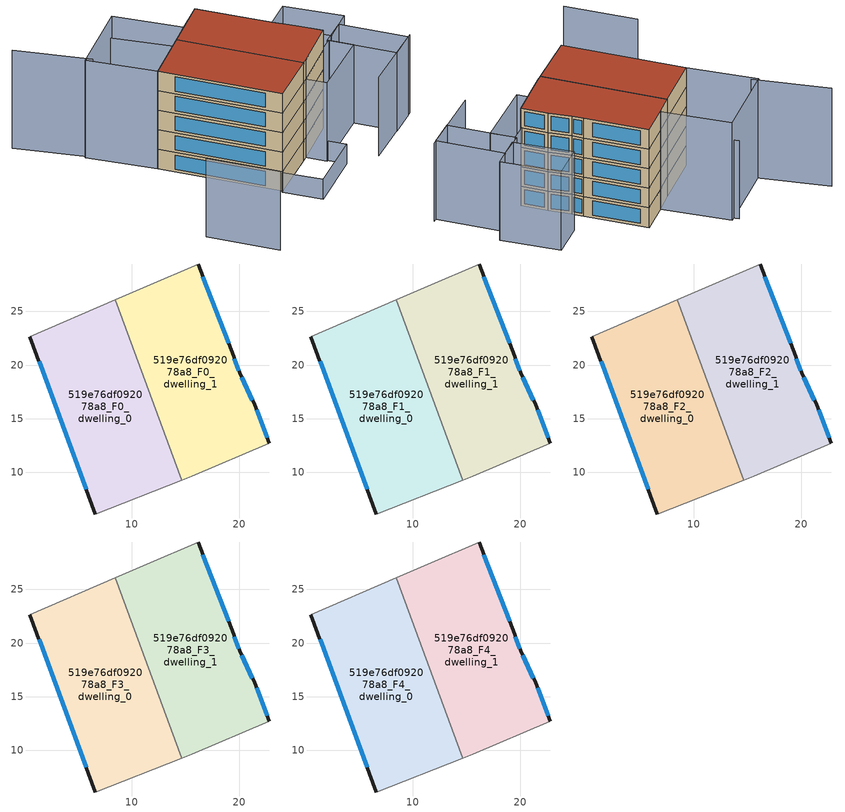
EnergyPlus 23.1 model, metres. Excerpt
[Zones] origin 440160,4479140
519e76df092078a8_F0_dwelling_0
 floor ground (EU_floor_Construction): 8.46,26.07 14.67,9.25 6.59,6.1 0.49,22.62 z0
 wall outside (EU_wall_Construction): 0.49,22.62 6.59,6.1 z0:3
 wall adiabatic (EU_wall_Construction): 6.59,6.1 14.67,9.25 / 8.46,26.07 0.49,22.62 z0:3
 wall to 519e76df092078a8_F0_dwelling_1 (EU_wall_Construction): 14.67,9.25 8.46,26.07 z0:3
 window (EU_Window_Construction): 1.34,20.33 5.74,8.39 z0.42:2.58
519e76df092078a8_F0_dwelling_1
 floor ground (EU_floor_Construction): 16.17,29.42 19.49,20.82 20.06,19.27 21.44,16.31 22.8,12.72 15.57,9.6 14.67,9.25 8.46,26.07 11.39,27.34 z0
 wall outside (EU_wall_Construction): 22.8,12.72 21.44,16.31 20.06,19.27 19.49,20.82 16.17,29.42 z0:3
 wall adiabatic (EU_wall_Construction): 14.67,9.25 15.57,9.6 22.8,12.72 / 16.17,29.42 11.39,27.34 8.46,26.07 z0:3
 window (EU_Window_Construction): 21.25,16.72 20.25,18.86 / 22.61,13.22 21.63,15.81 / 19.03,22.01 16.63,28.23 / 19.98,19.48 19.57,20.6 z0.42:2.58
519e76df092078a8_F1_dwelling_0
 floor to 519e76df092078a8_F0_dwelling_0 (EU_floor_Construction): 8.46,26.07 14.67,9.25 6.59,6.1 0.49,22.62 z3
 wall outside (EU_wall_Construction): 0.49,22.62 6.59,6.1 z3:6
 wall adiabatic (EU_wall_Construction): 6.59,6.1 14.67,9.25 / 8.46,26.07 0.49,22.62 z3:6
 wall to 519e76df092078a8_F1_dwelling_1 (EU_wall_Construction): 14.67,9.25 8.46,26.07 z3:6
 window (EU_Window_Construction): 1.34,20.33 5.74,8.39 z3.42:5.58
519e76df092078a8_F1_dwelling_1
 floor to 519e76df092078a8_F0_dwelling_1 (EU_floor_Construction): 16.17,29.42 19.49,20.82 20.06,19.27 21.44,16.31 22.8,12.72 15.57,9.6 14.67,9.25 8.46,26.07 11.39,27.34 z3
 wall outside (EU_wall_Construction): 22.8,12.72 21.44,16.31 20.06,19.27 19.49,20.82 16.17,29.42 z3:6
 wall adiabatic (EU_wall_Construction): 14.67,9.25 15.57,9.6 22.8,12.72 / 16.17,29.42 11.39,27.34 8.46,26.07 z3:6
 window (EU_Window_Construction): 21.25,16.72 20.25,18.86 / 22.61,13.22 21.63,15.81 / 19.03,22.01 16.63,28.23 / 19.98,19.48 19.57,20.6 z3.42:5.58
519e76df092078a8_F2_dwelling_0
 floor to 519e76df092078a8_F1_dwelling_0 (EU_floor_Construction): 8.46,26.07 14.67,9.25 6.59,6.1 0.49,22.62 z6
 wall outside (EU_wall_Construction): 0.49,22.62 6.59,6.1 z6:9
 wall adiabatic (EU_wall_Construction): 6.59,6.1 14.67,9.25 / 8.46,26.07 0.49,22.62 z6:9
 wall to 519e76df092078a8_F2_dwelling_1 (EU_wall_Construction): 14.67,9.25 8.46,26.07 z6:9
 window (EU_Window_Construction): 1.34,20.33 5.74,8.39 z6.42:8.58
519e76df092078a8_F2_dwelling_1
 floor to 519e76df092078a8_F1_dwelling_1 (EU_floor_Construction): 16.17,29.42 19.49,20.82 20.06,19.27 21.44,16.31 22.8,12.72 15.57,9.6 14.67,9.25 8.46,26.07 11.39,27.34 z6
 wall outside (EU_wall_Construction): 22.8,12.72 21.44,16.31 20.06,19.27 19.49,20.82 16.17,29.42 z6:9
 wall adiabatic (EU_wall_Construction): 14.67,9.25 15.57,9.6 22.8,12.72 / 16.17,29.42 11.39,27.34 8.46,26.07 z6:9
 window (EU_Window_Construction): 21.25,16.72 20.25,18.86 / 22.61,13.22 21.63,15.81 / 19.03,22.01 16.63,28.23 / 19.98,19.48 19.57,20.6 z6.42:8.58
519e76df092078a8_F3_dwelling_0
 floor to 519e76df092078a8_F2_dwelling_0 (EU_floor_Construction): 8.46,26.07 14.67,9.25 6.59,6.1 0.49,22.62 z9
 wall outside (EU_wall_Construction): 0.49,22.62 6.59,6.1 z9:12
 wall adiabatic (EU_wall_Construction): 6.59,6.1 14.67,9.25 / 8.46,26.07 0.49,22.62 z9:12
 wall to 519e76df092078a8_F3_dwelling_1 (EU_wall_Construction): 14.67,9.25 8.46,26.07 z9:12
 window (EU_Window_Construction): 1.34,20.33 5.74,8.39 z9.42:11.58
519e76df092078a8_F3_dwelling_1
 floor to 519e76df092078a8_F2_dwelling_1 (EU_floor_Construction): 16.17,29.42 19.49,20.82 20.06,19.27 21.44,16.31 22.8,12.72 15.57,9.6 14.67,9.25 8.46,26.07 11.39,27.34 z9
 wall outside (EU_wall_Construction): 22.8,12.72 21.44,16.31 20.06,19.27 19.49,20.82 16.17,29.42 z9:12
 wall adiabatic (EU_wall_Construction): 14.67,9.25 15.57,9.6 22.8,12.72 / 16.17,29.42 11.39,27.34 8.46,26.07 z9:12
 window (EU_Window_Construction): 21.25,16.72 20.25,18.86 / 22.61,13.22 21.63,15.81 / 19.03,22.01 16.63,28.23 / 19.98,19.48 19.57,20.6 z9.42:11.58
519e76df092078a8_F4_dwelling_0
 floor to 519e76df092078a8_F3_dwelling_0 (EU_floor_Construction): 8.46,26.07 14.67,9.25 6.59,6.1 0.49,22.62 z12
 wall outside (EU_wall_Construction): 0.49,22.62 6.59,6.1 z12:15
 wall adiabatic (EU_wall_Construction): 6.59,6.1 14.67,9.25 / 8.46,26.07 0.49,22.62 z12:15
 wall to 519e76df092078a8_F4_dwelling_1 (EU_wall_Construction): 14.67,9.25 8.46,26.07 z12:15
 window (EU_Window_Construction): 1.34,20.33 5.74,8.39 z12.42:14.58
 roof outside (EU_roof_Construction): 14.67,9.25 8.46,26.07 0.49,22.62 6.59,6.1 z15
519e76df092078a8_F4_dwelling_1
 floor to 519e76df092078a8_F3_dwelling_1 (EU_floor_Construction): 16.17,29.42 19.49,20.82 20.06,19.27 21.44,16.31 22.8,12.72 15.57,9.6 14.67,9.25 8.46,26.07 11.39,27.34 z12
 wall outside (EU_wall_Construction): 22.8,12.72 21.44,16.31 20.06,19.27 19.49,20.82 16.17,29.42 z12:15
 wall adiabatic (EU_wall_Construction): 14.67,9.25 15.57,9.6 22.8,12.72 / 16.17,29.42 11.39,27.34 8.46,26.07 z12:15
 window (EU_Window_Construction): 21.25,16.72 20.25,18.86 / 22.61,13.22 21.63,15.81 / 19.03,22.01 16.63,28.23 / 19.98,19.48 19.57,20.6 z12.42:14.58
 roof outside (EU_roof_Construction): 22.8,12.72 21.44,16.31 20.06,19.27 19.49,20.82 16.17,29.42 11.39,27.34 8.46,26.07 14.67,9.25 15.57,9.6 z15
shading: -9.12,6.13 -5.45,-3.58 / 11.94,26.19 6.72,37.06 / 22.02,2.42 33.25,6.49 / 25.2,13.77 26.44,10.5 / 26.44,10.5 16.5,6.73 / 16.5,6.73 15.26,10 / 15.26,10 25.2,13.77 / 29.28,15.48 32.7,6.28 / 32.7,6.28 28.56,4.74 / 28.56,4.74 25.14,13.94 / 25.14,13.94 29.28,15.48 / 26.38,14.26 23.11,22.2 / 23.11,22.2 28.21,24.3 / 28.21,24.3 31.48,16.36 / 31.48,16.36 26.38,14.26 z0:12; -2.71,31.25 -7.76,40.94 / 11.6,27.43 0.49,22.62 / 0.49,22.62 -3.49,31.82 / -3.49,31.82 7.61,36.63 / 7.61,36.63 11.6,27.43 z0:15; 6.42,6.03 15.57,9.6 / 15.57,9.6 17.64,4.29 / 17.64,4.29 8.49,0.72 / 8.49,0.72 6.42,6.03 z0:3
[Building]
EU S2 Campaign: North Axis=0; Terrain=City; Solar Distribution=FullExterior
[Site:Location]
Madrid: Latitude=40.5; Longitude=-3.5; Time Zone=1; Elevation=609
[SizingPeriod:WeatherFileDays]
AnnualSizingPeriod: Begin Month=1; Begin Day of Month=1; End Month=12; End Day of Month=31; Day of Week for Start Day=Monday; Use Weather File Daylight Saving Period=No; Use Weather File Rain and Snow Indicators=No
[MATERIAL]
EU_InternalMass_Material: Roughness=MediumRough; Thickness=0.1; Conductivity=1; Density=1800; Specific Heat=900; Thermal Absorptance=0.9; Solar Absorptance=0.7; Visible Absorptance=0.7
[MATERIAL:NOMASS] Roughness=MediumRough; Thermal Absorptance=0.9; Solar Absorptance=0.7; Visible Absorptance=0.7
Name | Thermal Resistance
EU_wall_NoMass | 1.60022
EU_roof_NoMass | 1.57597
EU_floor_NoMass | 0.470652
[WINDOWMATERIAL:SIMPLEGLAZINGSYSTEM]
EU_Window_SimpleGlazing: UFactor=3.28802; Solar Heat Gain Coefficient=0.85; Visible Transmittance=0.85
[CONSTRUCTION]
EU_wall_Construction: EU_wall_NoMass
EU_roof_Construction: EU_roof_NoMass
EU_floor_Construction: EU_floor_NoMass
EU_InternalMass_Construction: EU_InternalMass_Material
EU_Window_Construction: EU_Window_SimpleGlazing
[ZONE] Type=1; Multiplier=1; Ceiling Height=autocalculate; Floor Area=autocalculate; Part of Total Floor Area=Yes
Name | Volume
519e76df092078a8_F0_dwelling_0; 519e76df092078a8_F1_dwelling_0; 519e76df092078a8_F2_dwelling_0; 519e76df092078a8_F3_dwelling_0; 519e76df092078a8_F4_dwelling_0 | 462.367
519e76df092078a8_F0_dwelling_1 | 462.378
519e76df092078a8_F1_dwelling_1; 519e76df092078a8_F2_dwelling_1; 519e76df092078a8_F3_dwelling_1; 519e76df092078a8_F4_dwelling_1 | 462.379
[INTERNALMASS] Construction=EU_InternalMass_Construction
Name | Zone or ZoneList | Surface Area
519e76df092078a8_F0_dwelling_0_EU_InternalMass | 519e76df092078a8_F0_dwelling_0 | 154.122
519e76df092078a8_F0_dwelling_1_EU_InternalMass | 519e76df092078a8_F0_dwelling_1 | 154.126
519e76df092078a8_F1_dwelling_0_EU_InternalMass | 519e76df092078a8_F1_dwelling_0 | 154.122
519e76df092078a8_F1_dwelling_1_EU_InternalMass | 519e76df092078a8_F1_dwelling_1 | 154.126
519e76df092078a8_F2_dwelling_0_EU_InternalMass | 519e76df092078a8_F2_dwelling_0 | 154.122
519e76df092078a8_F2_dwelling_1_EU_InternalMass | 519e76df092078a8_F2_dwelling_1 | 154.126
519e76df092078a8_F3_dwelling_0_EU_InternalMass | 519e76df092078a8_F3_dwelling_0 | 154.122
519e76df092078a8_F3_dwelling_1_EU_InternalMass | 519e76df092078a8_F3_dwelling_1 | 154.126
519e76df092078a8_F4_dwelling_0_EU_InternalMass | 519e76df092078a8_F4_dwelling_0 | 154.122
519e76df092078a8_F4_dwelling_1_EU_InternalMass | 519e76df092078a8_F4_dwelling_1 | 154.126
[OTHEREQUIPMENT] Fuel Type=Electricity; Design Level Calculation Method=Watts/Area; Power per Zone Floor Area=1; Fraction Latent=0; Fraction Radiant=0; Fraction Lost=0; Carbon Dioxide Generation Rate=0; EndUse Subcategory=EU_Step8_InternalGains
Name | Zone or ZoneList or Space or SpaceList | Schedule
EU_Step8_InternalGain_519e76df092078a8_F0_dwelling_0_f000 | 519e76df092078a8_F0_dwelling_0 | EU_Step8_GainSchedule_519e76df092078a8_F0_dwelling_0_f000
EU_Step8_InternalGain_519e76df092078a8_F0_dwelling_1_f000 | 519e76df092078a8_F0_dwelling_1 | EU_Step8_GainSchedule_519e76df092078a8_F0_dwelling_1_f000
EU_Step8_InternalGain_519e76df092078a8_F1_dwelling_0_f000 | 519e76df092078a8_F1_dwelling_0 | EU_Step8_GainSchedule_519e76df092078a8_F1_dwelling_0_f000
EU_Step8_InternalGain_519e76df092078a8_F1_dwelling_1_f000 | 519e76df092078a8_F1_dwelling_1 | EU_Step8_GainSchedule_519e76df092078a8_F1_dwelling_1_f000
EU_Step8_InternalGain_519e76df092078a8_F2_dwelling_0_f000 | 519e76df092078a8_F2_dwelling_0 | EU_Step8_GainSchedule_519e76df092078a8_F2_dwelling_0_f000
EU_Step8_InternalGain_519e76df092078a8_F2_dwelling_1_f000 | 519e76df092078a8_F2_dwelling_1 | EU_Step8_GainSchedule_519e76df092078a8_F2_dwelling_1_f000
EU_Step8_InternalGain_519e76df092078a8_F3_dwelling_0_f000 | 519e76df092078a8_F3_dwelling_0 | EU_Step8_GainSchedule_519e76df092078a8_F3_dwelling_0_f000
EU_Step8_InternalGain_519e76df092078a8_F3_dwelling_1_f000 | 519e76df092078a8_F3_dwelling_1 | EU_Step8_GainSchedule_519e76df092078a8_F3_dwelling_1_f000
EU_Step8_InternalGain_519e76df092078a8_F4_dwelling_0_f000 | 519e76df092078a8_F4_dwelling_0 | EU_Step8_GainSchedule_519e76df092078a8_F4_dwelling_0_f000
EU_Step8_InternalGain_519e76df092078a8_F4_dwelling_1_f000 | 519e76df092078a8_F4_dwelling_1 | EU_Step8_GainSchedule_519e76df092078a8_F4_dwelling_1_f000
[ZONEVENTILATION:DESIGNFLOWRATE] Schedule=EU_AlwaysOn; Design Flow Rate Calculation Method=AirChanges/Hour; Air Changes per Hour=0.480704; Ventilation Type=Natural; Fan Pressure Rise=0; Fan Total Efficiency=1; Constant Term Coefficient=1; Temperature Term Coefficient=0; Velocity Term Coefficient=0; Velocity Squared Term Coefficient=0; Minimum Indoor Temperature=-100; Maximum Indoor Temperature=100; Delta Temperature=-100; Minimum Outdoor Temperature=-100; Maximum Outdoor Temperature=100; Maximum Wind Speed=40
Name | Zone or ZoneList or Space or SpaceList
EU_ConstantAir_519e76df092078a8_F0_dwelling_0 | 519e76df092078a8_F0_dwelling_0
EU_ConstantAir_519e76df092078a8_F0_dwelling_1 | 519e76df092078a8_F0_dwelling_1
EU_ConstantAir_519e76df092078a8_F1_dwelling_0 | 519e76df092078a8_F1_dwelling_0
EU_ConstantAir_519e76df092078a8_F1_dwelling_1 | 519e76df092078a8_F1_dwelling_1
EU_ConstantAir_519e76df092078a8_F2_dwelling_0 | 519e76df092078a8_F2_dwelling_0
EU_ConstantAir_519e76df092078a8_F2_dwelling_1 | 519e76df092078a8_F2_dwelling_1
EU_ConstantAir_519e76df092078a8_F3_dwelling_0 | 519e76df092078a8_F3_dwelling_0
EU_ConstantAir_519e76df092078a8_F3_dwelling_1 | 519e76df092078a8_F3_dwelling_1
EU_ConstantAir_519e76df092078a8_F4_dwelling_0 | 519e76df092078a8_F4_dwelling_0
EU_ConstantAir_519e76df092078a8_F4_dwelling_1 | 519e76df092078a8_F4_dwelling_1
[HVACTEMPLATE:THERMOSTAT] Constant Heating Setpoint=20; Constant Cooling Setpoint=50
EU_HeatOnly_519e76df092078a8_F0_dwelling_0; EU_HeatOnly_519e76df092078a8_F0_dwelling_1; EU_HeatOnly_519e76df092078a8_F1_dwelling_0; EU_HeatOnly_519e76df092078a8_F1_dwelling_1; EU_HeatOnly_519e76df092078a8_F2_dwelling_0; EU_HeatOnly_519e76df092078a8_F2_dwelling_1; EU_HeatOnly_519e76df092078a8_F3_dwelling_0; EU_HeatOnly_519e76df092078a8_F3_dwelling_1; EU_HeatOnly_519e76df092078a8_F4_dwelling_0; EU_HeatOnly_519e76df092078a8_F4_dwelling_1
[HVACTEMPLATE:ZONE:IDEALLOADSAIRSYSTEM] System Availability Schedule=EU_AlwaysOn; Maximum Heating Supply Air Temperature=50; Minimum Cooling Supply Air Temperature=13; Maximum Heating Supply Air Humidity Ratio=0.0156; Minimum Cooling Supply Air Humidity Ratio=0.0077; Heating Limit=NoLimit; Cooling Limit=NoLimit; Heating Availability Schedule=EU_AlwaysOn; Cooling Availability Schedule=EU_CoolingOff; Dehumidification Control Type=ConstantSensibleHeatRatio; Cooling Sensible Heat Ratio=0.7; Dehumidification Setpoint=60; Humidification Control Type=None; Humidification Setpoint=30; Outdoor Air Method=None; Outdoor Air Flow Rate per Person=0.00944; Outdoor Air Flow Rate per Zone Floor Area=0; Outdoor Air Flow Rate per Zone=0; Demand Controlled Ventilation Type=None; Outdoor Air Economizer Type=NoEconomizer; Heat Recovery Type=None; Sensible Heat Recovery Effectiveness=0.7; Latent Heat Recovery Effectiveness=0.65
Name | Template Thermostat
519e76df092078a8_F0_dwelling_0 | EU_HeatOnly_519e76df092078a8_F0_dwelling_0
519e76df092078a8_F0_dwelling_1 | EU_HeatOnly_519e76df092078a8_F0_dwelling_1
519e76df092078a8_F1_dwelling_0 | EU_HeatOnly_519e76df092078a8_F1_dwelling_0
519e76df092078a8_F1_dwelling_1 | EU_HeatOnly_519e76df092078a8_F1_dwelling_1
519e76df092078a8_F2_dwelling_0 | EU_HeatOnly_519e76df092078a8_F2_dwelling_0
519e76df092078a8_F2_dwelling_1 | EU_HeatOnly_519e76df092078a8_F2_dwelling_1
519e76df092078a8_F3_dwelling_0 | EU_HeatOnly_519e76df092078a8_F3_dwelling_0
519e76df092078a8_F3_dwelling_1 | EU_HeatOnly_519e76df092078a8_F3_dwelling_1
519e76df092078a8_F4_dwelling_0 | EU_HeatOnly_519e76df092078a8_F4_dwelling_0
519e76df092078a8_F4_dwelling_1 | EU_HeatOnly_519e76df092078a8_F4_dwelling_1
[SIZING:ZONE] Zone Cooling Design Supply Air Temperature Input Method=SupplyAirTemperature; Zone Cooling Design Supply Air Temperature=13; Zone Heating Design Supply Air Temperature Input Method=SupplyAirTemperature; Zone Heating Design Supply Air Temperature=50; Zone Cooling Design Supply Air Humidity Ratio=0.008; Zone Heating Design Supply Air Humidity Ratio=0.008; Cooling Design Air Flow Method=DesignDay; Cooling Design Air Flow Rate=0; Cooling Minimum Air Flow per Zone Floor Area=0.000762; Cooling Minimum Air Flow=0; Cooling Minimum Air Flow Fraction=0.2; Heating Design Air Flow Method=DesignDay; Heating Design Air Flow Rate=0; Heating Maximum Air Flow per Zone Floor Area=0.002032; Heating Maximum Air Flow=0.141576; Heating Maximum Air Flow Fraction=0.3; Account for Dedicated Outdoor Air System=No; Dedicated Outdoor Air System Control Strategy=NeutralSupplyAir; Dedicated Outdoor Air Low Setpoint Temperature for Design=autosize; Dedicated Outdoor Air High Setpoint Temperature for Design=autosize; Zone Load Sizing Method=Sensible Load Only No Latent Load; Zone Latent Cooling Design Supply Air Humidity Ratio Input Method=HumidityRatioDifference; Zone Cooling Design Supply Air Humidity Ratio Difference=0.005; Zone Latent Heating Design Supply Air Humidity Ratio Input Method=HumidityRatioDifference; Zone Humidification Design Supply Air Humidity Ratio Difference=0.005
519e76df092078a8_F0_dwelling_0; 519e76df092078a8_F0_dwelling_1; 519e76df092078a8_F1_dwelling_0; 519e76df092078a8_F1_dwelling_1; 519e76df092078a8_F2_dwelling_0; 519e76df092078a8_F2_dwelling_1; 519e76df092078a8_F3_dwelling_0; 519e76df092078a8_F3_dwelling_1; 519e76df092078a8_F4_dwelling_0; 519e76df092078a8_F4_dwelling_1
[SCHEDULE:CONSTANT]
Name | Hourly Value
EU_AlwaysOn | 1
EU_CoolingOff | 0
[SCHEDULE:FILE] Column Number=1; Rows to Skip at Top=0; Number of Hours of Data=8760; Column Separator=Comma; Interpolate to Timestep=No; Minutes per Item=60; Adjust Schedule for Daylight Savings=Yes
Name | File
EU_Step8_GainSchedule_519e76df092078a8_F0_dwelling_0_f000 | ../../schedules/519e76df092078a8/519e76df092078a8_F0_dwelling_0_f000_gain.csv
EU_Step8_GainSchedule_519e76df092078a8_F0_dwelling_1_f000 | ../../schedules/519e76df092078a8/519e76df092078a8_F0_dwelling_1_f000_gain.csv
EU_Step8_GainSchedule_519e76df092078a8_F1_dwelling_0_f000 | ../../schedules/519e76df092078a8/519e76df092078a8_F1_dwelling_0_f000_gain.csv
EU_Step8_GainSchedule_519e76df092078a8_F1_dwelling_1_f000 | ../../schedules/519e76df092078a8/519e76df092078a8_F1_dwelling_1_f000_gain.csv
EU_Step8_GainSchedule_519e76df092078a8_F2_dwelling_0_f000 | ../../schedules/519e76df092078a8/519e76df092078a8_F2_dwelling_0_f000_gain.csv
EU_Step8_GainSchedule_519e76df092078a8_F2_dwelling_1_f000 | ../../schedules/519e76df092078a8/519e76df092078a8_F2_dwelling_1_f000_gain.csv
EU_Step8_GainSchedule_519e76df092078a8_F3_dwelling_0_f000 | ../../schedules/519e76df092078a8/519e76df092078a8_F3_dwelling_0_f000_gain.csv
EU_Step8_GainSchedule_519e76df092078a8_F3_dwelling_1_f000 | ../../schedules/519e76df092078a8/519e76df092078a8_F3_dwelling_1_f000_gain.csv
EU_Step8_GainSchedule_519e76df092078a8_F4_dwelling_0_f000 | ../../schedules/519e76df092078a8/519e76df092078a8_F4_dwelling_0_f000_gain.csv
EU_Step8_GainSchedule_519e76df092078a8_F4_dwelling_1_f000 | ../../schedules/519e76df092078a8/519e76df092078a8_F4_dwelling_1_f000_gain.csv
